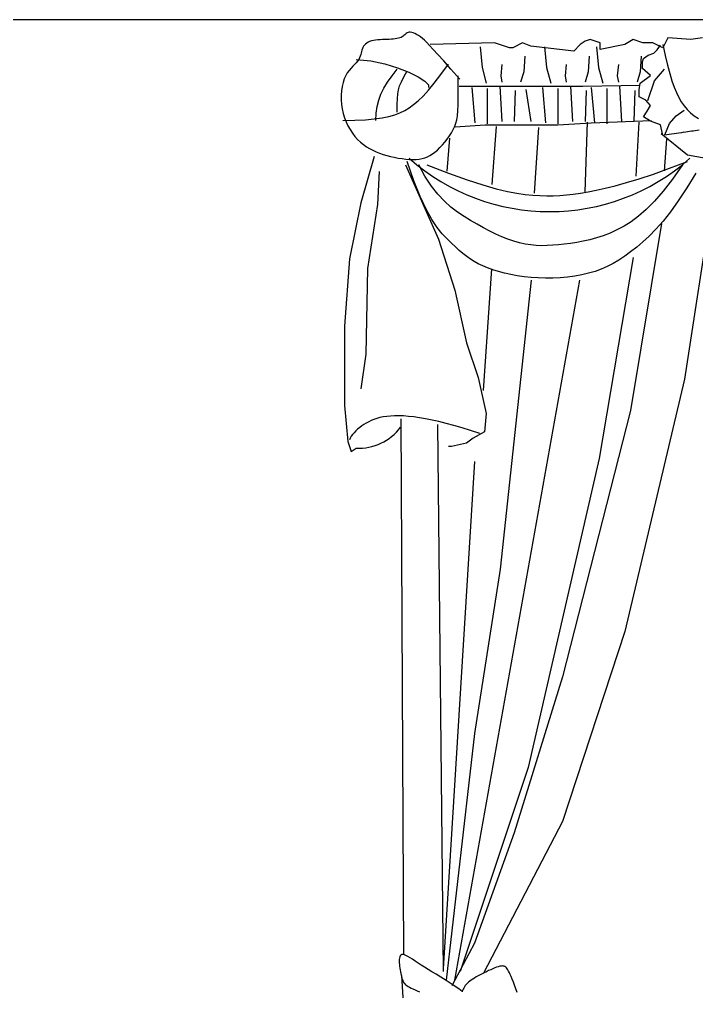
# Model space of a CAD drawing. Header units: inches. Extents: x 3.4 to 45.9, y 7.2 to 32.
# Drawn here: x 35.988 to 36.78, y 26.425 to 27.562 of the extents above; entities that cross this region are included whole.
import ezdxf

# ---------------------------------------------------------------- set-up
doc = ezdxf.new("R2010")
doc.units = ezdxf.units.IN
doc.header["$MEASUREMENT"] = 0
doc.layers.add('02', color=2, linetype='Continuous')
doc.layers.add('4', color=4, linetype='Continuous')

msp = doc.modelspace()

# ---------------------------------------------------------------- linework, layer by layer
at = {"layer": '02'}
for p, q in [((36.4772, 27.5212, 0.2469), (36.4718, 27.5272, 0.2469)), ((36.5265, 27.5302, 0.2469), (36.5289, 27.5058, 0.2469)), ((36.6019, 27.5302, 0.2469), (36.6043, 27.5058, 0.2469)), ((36.6627, 27.5302, 0.2469), (36.6651, 27.5058, 0.2469)), ((36.7296, 27.5229, 0.2469), (36.7336, 27.5268, 0.2469)), ((36.7402, 27.5328, 0.2469), (36.743, 27.5199, 0.2469)), ((36.3987, 27.5137, 0.2469), (36.4151, 27.5103, 0.2469)), ((36.484, 27.5137, 0.2469), (36.4772, 27.5212, 0.2469)), ((36.4925, 27.5041, 0.2469), (36.484, 27.5137, 0.2469)), ((36.5788, 27.5192, 0.2469), (36.5776, 27.501, 0.2469)), ((36.6542, 27.5192, 0.2469), (36.653, 27.501, 0.2469)), ((36.715, 27.5192, 0.2469), (36.7138, 27.501, 0.2469)), ((36.7165, 27.5124, 0.2469), (36.7178, 27.5164, 0.2469)), ((36.7165, 27.5046, 0.2469), (36.7165, 27.5124, 0.2469)), ((36.7178, 27.5164, 0.2469), (36.7231, 27.5203, 0.2469)), ((36.7231, 27.5203, 0.2469), (36.7296, 27.5229, 0.2469)), ((36.743, 27.5199, 0.2469), (36.7457, 27.5087, 0.2469)), ((36.4151, 27.5103, 0.2469), (36.4302, 27.5057, 0.2469)), ((36.4236, 27.4962, 0.2469), (36.4297, 27.5039, 0.2469)), ((36.4302, 27.5057, 0.2469), (36.4434, 27.5005, 0.2469)), ((36.4375, 27.4949, 0.2469), (36.4413, 27.5019, 0.2469)), ((36.4434, 27.5005, 0.2469), (36.4542, 27.4951, 0.2469)), ((36.4807, 27.4977, 0.2469), (36.4895, 27.5097, 0.2469)), ((36.503, 27.4923, 0.2469), (36.4925, 27.5041, 0.2469)), ((36.5289, 27.5058, 0.2469), (36.5338, 27.4876, 0.2469)), ((36.552, 27.5095, 0.2469), (36.5508, 27.4961, 0.2469)), ((36.5776, 27.501, 0.2469), (36.5739, 27.4888, 0.2469)), ((36.6043, 27.5058, 0.2469), (36.6092, 27.4876, 0.2469)), ((36.6274, 27.5095, 0.2469), (36.6262, 27.4961, 0.2469)), ((36.653, 27.501, 0.2469), (36.6493, 27.4888, 0.2469)), ((36.6651, 27.5058, 0.2469), (36.67, 27.4876, 0.2469)), ((36.6883, 27.5095, 0.2469), (36.687, 27.4961, 0.2469)), ((36.7138, 27.501, 0.2469), (36.7101, 27.4888, 0.2469)), ((36.7257, 27.4967, 0.2469), (36.7165, 27.5046, 0.2469)), ((36.7306, 27.4904, 0.2469), (36.7421, 27.5039, 0.2469)), ((36.7457, 27.5087, 0.2469), (36.7483, 27.4989, 0.2469)), ((36.4185, 27.4888, 0.2469), (36.4236, 27.4962, 0.2469)), ((36.4325, 27.4845, 0.2469), (36.4346, 27.4893, 0.2469)), ((36.4346, 27.4893, 0.2469), (36.4375, 27.4949, 0.2469)), ((36.4542, 27.4951, 0.2469), (36.462, 27.49, 0.2469)), ((36.462, 27.49, 0.2469), (36.4663, 27.4857, 0.2469)), ((36.473, 27.4877, 0.2469), (36.4807, 27.4977, 0.2469)), ((36.501, 27.4824, 0.2469), (36.5011, 27.4962, 0.2469)), ((36.5508, 27.4961, 0.2469), (36.552, 27.4888, 0.2469)), ((36.6262, 27.4961, 0.2469), (36.6274, 27.4888, 0.2469)), ((36.687, 27.4961, 0.2469), (36.6883, 27.4888, 0.2469)), ((36.7139, 27.4875, 0.2469), (36.7257, 27.4967, 0.2469)), ((36.7228, 27.4673, 0.2469), (36.7306, 27.4904, 0.2469)), ((36.7483, 27.4989, 0.2469), (36.7509, 27.4904, 0.2469)), ((36.7509, 27.4904, 0.2469), (36.7535, 27.4831, 0.2469)), ((36.4107, 27.4747, 0.2469), (36.4141, 27.4817, 0.2469)), ((36.4141, 27.4817, 0.2469), (36.4185, 27.4888, 0.2469)), ((36.4303, 27.4753, 0.2469), (36.4311, 27.48, 0.2469)), ((36.4311, 27.48, 0.2469), (36.4325, 27.4845, 0.2469)), ((36.46, 27.4726, 0.2469), (36.4661, 27.4794, 0.2469)), ((36.4661, 27.4794, 0.2469), (36.473, 27.4877, 0.2469)), ((36.4663, 27.4857, 0.2469), (36.4663, 27.4827, 0.2469)), ((36.501, 27.4713, 0.2469), (36.501, 27.4824, 0.2469)), ((36.5022, 27.484, 0.2469), (36.6469, 27.484, 0.2469)), ((36.5168, 27.4827, 0.2469), (36.5204, 27.4414, 0.2469)), ((36.535, 27.4815, 0.2469), (36.535, 27.4402, 0.2469)), ((36.5496, 27.484, 0.2469), (36.552, 27.4426, 0.2469)), ((36.5678, 27.4791, 0.2469), (36.5666, 27.4426, 0.2469)), ((36.58, 27.4803, 0.2469), (36.5861, 27.4426, 0.2469)), ((36.5995, 27.4827, 0.2469), (36.6031, 27.4414, 0.2469)), ((36.6177, 27.4815, 0.2469), (36.6177, 27.4402, 0.2469)), ((36.6323, 27.484, 0.2469), (36.6347, 27.4426, 0.2469)), ((36.6469, 27.484, 0.2469), (36.7138, 27.4852, 0.2469)), ((36.6505, 27.4791, 0.2469), (36.6493, 27.4426, 0.2469)), ((36.6566, 27.4827, 0.2469), (36.6603, 27.4414, 0.2469)), ((36.6749, 27.4815, 0.2469), (36.6749, 27.4402, 0.2469)), ((36.6895, 27.484, 0.2469), (36.6919, 27.4426, 0.2469)), ((36.7077, 27.4791, 0.2469), (36.7065, 27.4426, 0.2469)), ((36.7126, 27.4797, 0.2469), (36.7139, 27.4875, 0.2469)), ((36.7126, 27.4718, 0.2469), (36.7126, 27.4797, 0.2469)), ((36.7535, 27.4831, 0.2469), (36.7561, 27.4766, 0.2469)), ((36.4061, 27.4602, 0.2469), (36.408, 27.4676, 0.2469)), ((36.408, 27.4676, 0.2469), (36.4107, 27.4747, 0.2469)), ((36.4297, 27.4627, 0.2469), (36.4299, 27.4697, 0.2469)), ((36.4299, 27.4697, 0.2469), (36.4303, 27.4753, 0.2469)), ((36.4489, 27.4625, 0.2469), (36.4543, 27.467, 0.2469)), ((36.4543, 27.467, 0.2469), (36.46, 27.4726, 0.2469)), ((36.5008, 27.4623, 0.2469), (36.501, 27.4713, 0.2469)), ((36.7205, 27.4679, 0.2469), (36.7126, 27.4718, 0.2469)), ((36.7257, 27.4613, 0.2469), (36.7205, 27.4679, 0.2469)), ((36.7561, 27.4766, 0.2469), (36.7589, 27.4709, 0.2469)), ((36.7589, 27.4709, 0.2469), (36.7619, 27.4658, 0.2469)), ((36.405, 27.4525, 0.2469), (36.4061, 27.4602, 0.2469)), ((36.4297, 27.4538, 0.2469), (36.4297, 27.4627, 0.2469)), ((36.4328, 27.453, 0.2469), (36.4384, 27.4557, 0.2469)), ((36.4384, 27.4557, 0.2469), (36.4437, 27.4588, 0.2469)), ((36.4437, 27.4588, 0.2469), (36.4489, 27.4625, 0.2469)), ((36.5, 27.4495, 0.2469), (36.5005, 27.4552, 0.2469)), ((36.5005, 27.4552, 0.2469), (36.5008, 27.4623, 0.2469)), ((36.7218, 27.4548, 0.2469), (36.7257, 27.4613, 0.2469)), ((36.7559, 27.4495, 0.2469), (36.7651, 27.4561, 0.2469)), ((36.7619, 27.4658, 0.2469), (36.7651, 27.4611, 0.2469)), ((36.7651, 27.4611, 0.2469), (36.7686, 27.4568, 0.2469)), ((36.7686, 27.4568, 0.2469), (36.7726, 27.4529, 0.2469)), ((36.3924, 27.4448, 0.2469), (36.4029, 27.4457, 0.2469)), ((36.4029, 27.4457, 0.2469), (36.412, 27.447, 0.2469)), ((36.4046, 27.4441, 0.2469), (36.405, 27.4525, 0.2469)), ((36.412, 27.447, 0.2469), (36.4198, 27.4486, 0.2469)), ((36.4198, 27.4486, 0.2469), (36.4267, 27.4506, 0.2469)), ((36.4267, 27.4506, 0.2469), (36.4328, 27.453, 0.2469)), ((36.4983, 27.4409, 0.2469), (36.4993, 27.4449, 0.2469)), ((36.4993, 27.4449, 0.2469), (36.5, 27.4495, 0.2469)), ((36.6566, 27.4414, 0.2469), (36.7272, 27.4438, 0.2469)), ((36.7178, 27.4482, 0.2469), (36.7218, 27.4548, 0.2469)), ((36.7257, 27.443, 0.2469), (36.7178, 27.4482, 0.2469)), ((36.748, 27.4403, 0.2469), (36.7559, 27.4495, 0.2469)), ((36.7726, 27.4529, 0.2469), (36.777, 27.4494, 0.2469)), ((36.777, 27.4494, 0.2469), (36.7821, 27.4461, 0.2469)), ((36.493, 27.4297, 0.2469), (36.4951, 27.4335, 0.2469)), ((36.4951, 27.4335, 0.2469), (36.4969, 27.4372, 0.2469)), ((36.4969, 27.4372, 0.2469), (36.4983, 27.4409, 0.2469)), ((36.4973, 27.4366, 0.2469), (36.5326, 27.439, 0.2469)), ((36.5326, 27.439, 0.2469), (36.6177, 27.439, 0.2469)), ((36.5408, 27.3689, 0.2469), (36.5457, 27.4369, 0.2469)), ((36.5903, 27.359, 0.2469), (36.5952, 27.4357, 0.2469)), ((36.6177, 27.439, 0.2469), (36.6566, 27.4414, 0.2469)), ((36.6496, 27.3603, 0.2469), (36.6521, 27.4419, 0.2469)), ((36.709, 27.3788, 0.2469), (36.7127, 27.4419, 0.2469)), ((36.7375, 27.439, 0.2469), (36.7257, 27.443, 0.2469)), ((36.7401, 27.4285, 0.2469), (36.7375, 27.439, 0.2469)), ((36.7428, 27.4272, 0.2469), (36.748, 27.4403, 0.2469)), ((36.4853, 27.4187, 0.2469), (36.4881, 27.4223, 0.2469)), ((36.488, 27.3845, 0.2469), (36.4912, 27.4231, 0.2469)), ((36.4881, 27.4223, 0.2469), (36.4907, 27.426, 0.2469)), ((36.4907, 27.426, 0.2469), (36.493, 27.4297, 0.2469)), ((36.7383, 27.4287, 0.2469), (36.7691, 27.4036, 0.2469)), ((36.7424, 27.385, 0.2469), (36.7449, 27.4221, 0.2469)), ((36.4766, 27.4094, 0.2469), (36.4795, 27.4122, 0.2469)), ((36.4795, 27.4122, 0.2469), (36.4825, 27.4154, 0.2469)), ((36.4825, 27.4154, 0.2469), (36.4853, 27.4187, 0.2469)), ((36.4011, 27.4091, 0.2469), (36.405, 27.4073, 0.2469)), ((36.405, 27.4073, 0.2469), (36.409, 27.4057, 0.2469)), ((36.409, 27.4057, 0.2469), (36.4132, 27.4043, 0.2469)), ((36.4132, 27.4043, 0.2469), (36.4175, 27.403, 0.2469)), ((36.4175, 27.403, 0.2469), (36.4219, 27.4019, 0.2469)), ((36.4219, 27.4019, 0.2469), (36.4263, 27.4009, 0.2469)), ((36.4263, 27.4009, 0.2469), (36.4308, 27.4, 0.2469)), ((36.4308, 27.4, 0.2469), (36.4353, 27.3993, 0.2469)), ((36.4353, 27.3993, 0.2469), (36.4397, 27.3988, 0.2469)), ((36.4397, 27.3988, 0.2469), (36.4439, 27.3985, 0.2469)), ((36.4439, 27.3985, 0.2469), (36.448, 27.3984, 0.2469)), ((36.448, 27.3984, 0.2469), (36.4519, 27.3985, 0.2469)), ((36.4519, 27.3985, 0.2469), (36.4555, 27.3989, 0.2469)), ((36.4555, 27.3989, 0.2469), (36.4589, 27.3995, 0.2469)), ((36.4589, 27.3995, 0.2469), (36.4621, 27.4004, 0.2469)), ((36.4621, 27.4004, 0.2469), (36.4651, 27.4016, 0.2469)), ((36.4651, 27.4016, 0.2469), (36.468, 27.403, 0.2469)), ((36.468, 27.403, 0.2469), (36.4709, 27.4048, 0.2469)), ((36.4709, 27.4048, 0.2469), (36.4738, 27.407, 0.2469)), ((36.4738, 27.407, 0.2469), (36.4766, 27.4094, 0.2469)), ((36.7691, 27.4036, 0.2469), (36.8019, 27.3979, 0.2469)), ((36.4393, 27.3921, 0.2469), (36.4779, 27.3053, 0.2469)), ((36.449, 27.3735, 0.2469), (36.4413, 27.3959, 0.2469)), ((36.4621, 27.3787, 0.2469), (36.4548, 27.3921, 0.2469)), ((36.4644, 27.3921, 0.2469), (36.4898, 27.3823, 0.2469)), ((36.7292, 27.3813, 0.2469), (36.748, 27.388, 0.2469)), ((36.748, 27.388, 0.2469), (36.7691, 27.3959, 0.2469)), ((36.7633, 27.3921, 0.2469), (36.7515, 27.3754, 0.2469)), ((36.4085, 27.3844, 0.2469), (36.4066, 27.3458, 0.2469)), ((36.4696, 27.3673, 0.2469), (36.4621, 27.3787, 0.2469)), ((36.4898, 27.3823, 0.2469), (36.5115, 27.3746, 0.2469)), ((36.6978, 27.3713, 0.2469), (36.7126, 27.3758, 0.2469)), ((36.7126, 27.3758, 0.2469), (36.7292, 27.3813, 0.2469)), ((36.7515, 27.3754, 0.2469), (36.7406, 27.3613, 0.2469)), ((36.7788, 27.3824, 0.2469), (36.7683, 27.365, 0.2469)), ((36.4565, 27.3551, 0.2469), (36.449, 27.3735, 0.2469)), ((36.4771, 27.3577, 0.2469), (36.4696, 27.3673, 0.2469)), ((36.5115, 27.3746, 0.2469), (36.5298, 27.3686, 0.2469)), ((36.5298, 27.3686, 0.2469), (36.5454, 27.3641, 0.2469)), ((36.5454, 27.3641, 0.2469), (36.5585, 27.361, 0.2469)), ((36.6625, 27.3625, 0.2469), (36.673, 27.3648, 0.2469)), ((36.673, 27.3648, 0.2469), (36.6847, 27.3677, 0.2469)), ((36.6847, 27.3677, 0.2469), (36.6978, 27.3713, 0.2469)), ((36.7683, 27.365, 0.2469), (36.7584, 27.3499, 0.2469)), ((36.4635, 27.3402, 0.2469), (36.4565, 27.3551, 0.2469)), ((36.4848, 27.3496, 0.2469), (36.4771, 27.3577, 0.2469)), ((36.5585, 27.361, 0.2469), (36.5697, 27.3588, 0.2469)), ((36.5697, 27.3588, 0.2469), (36.5795, 27.3574, 0.2469)), ((36.5795, 27.3574, 0.2469), (36.5883, 27.3566, 0.2469)), ((36.5883, 27.3566, 0.2469), (36.5966, 27.3561, 0.2469)), ((36.5966, 27.3561, 0.2469), (36.6045, 27.3558, 0.2469)), ((36.6045, 27.3558, 0.2469), (36.6122, 27.3559, 0.2469)), ((36.6122, 27.3559, 0.2469), (36.6199, 27.3562, 0.2469)), ((36.6199, 27.3562, 0.2469), (36.6277, 27.3569, 0.2469)), ((36.6277, 27.3569, 0.2469), (36.6356, 27.3578, 0.2469)), ((36.6356, 27.3578, 0.2469), (36.644, 27.3591, 0.2469)), ((36.644, 27.3591, 0.2469), (36.6529, 27.3606, 0.2469)), ((36.6529, 27.3606, 0.2469), (36.6625, 27.3625, 0.2469)), ((36.7406, 27.3613, 0.2469), (36.7304, 27.3496, 0.2469)), ((36.4066, 27.3458, 0.2469), (36.395, 27.2706, 0.2469)), ((36.4925, 27.3427, 0.2469), (36.4848, 27.3496, 0.2469)), ((36.5002, 27.3368, 0.2469), (36.4925, 27.3427, 0.2469)), ((36.7304, 27.3496, 0.2469), (36.7208, 27.3399, 0.2469)), ((36.7584, 27.3499, 0.2469), (36.7492, 27.337, 0.2469)), ((36.4702, 27.3283, 0.2469), (36.4635, 27.3402, 0.2469)), ((36.5079, 27.3317, 0.2469), (36.5002, 27.3368, 0.2469)), ((36.5155, 27.327, 0.2469), (36.5079, 27.3317, 0.2469)), ((36.7118, 27.332, 0.2469), (36.7032, 27.3255, 0.2469)), ((36.7208, 27.3399, 0.2469), (36.7118, 27.332, 0.2469)), ((36.7492, 27.337, 0.2469), (36.7405, 27.3261, 0.2469)), ((36.4764, 27.3189, 0.2469), (36.4702, 27.3283, 0.2469)), ((36.4824, 27.3115, 0.2469), (36.4764, 27.3189, 0.2469)), ((36.5231, 27.3226, 0.2469), (36.5155, 27.327, 0.2469)), ((36.5305, 27.3185, 0.2469), (36.5231, 27.3226, 0.2469)), ((36.5379, 27.3146, 0.2469), (36.5305, 27.3185, 0.2469)), ((36.6949, 27.3203, 0.2469), (36.6867, 27.3159, 0.2469)), ((36.7032, 27.3255, 0.2469), (36.6949, 27.3203, 0.2469)), ((36.7389, 27.3236, 0.2469), (36.7025, 27.1047, 0.2469)), ((36.7405, 27.3261, 0.2469), (36.7322, 27.3167, 0.2469)), ((36.4879, 27.3055, 0.2469), (36.4824, 27.3115, 0.2469)), ((36.5451, 27.3111, 0.2469), (36.5379, 27.3146, 0.2469)), ((36.5522, 27.3079, 0.2469), (36.5451, 27.3111, 0.2469)), ((36.5592, 27.3051, 0.2469), (36.5522, 27.3079, 0.2469)), ((36.6705, 27.3092, 0.2469), (36.6626, 27.3066, 0.2469)), ((36.6786, 27.3123, 0.2469), (36.6705, 27.3092, 0.2469)), ((36.6867, 27.3159, 0.2469), (36.6786, 27.3123, 0.2469)), ((36.7244, 27.3087, 0.2469), (36.7169, 27.3018, 0.2469)), ((36.7322, 27.3167, 0.2469), (36.7244, 27.3087, 0.2469)), ((36.4779, 27.3053, 0.2469), (36.4972, 27.2456, 0.2469)), ((36.493, 27.3005, 0.2469), (36.4879, 27.3055, 0.2469)), ((36.4978, 27.296, 0.2469), (36.493, 27.3005, 0.2469)), ((36.5023, 27.292, 0.2469), (36.4978, 27.296, 0.2469)), ((36.566, 27.3028, 0.2469), (36.5592, 27.3051, 0.2469)), ((36.5727, 27.3008, 0.2469), (36.566, 27.3028, 0.2469)), ((36.5793, 27.2994, 0.2469), (36.5727, 27.3008, 0.2469)), ((36.5858, 27.2984, 0.2469), (36.5793, 27.2994, 0.2469)), ((36.5922, 27.2978, 0.2469), (36.5858, 27.2984, 0.2469)), ((36.5986, 27.2975, 0.2469), (36.5922, 27.2978, 0.2469)), ((36.605, 27.2976, 0.2469), (36.5986, 27.2975, 0.2469)), ((36.6116, 27.2979, 0.2469), (36.605, 27.2976, 0.2469)), ((36.6182, 27.2985, 0.2469), (36.6116, 27.2979, 0.2469)), ((36.6251, 27.2992, 0.2469), (36.6182, 27.2985, 0.2469)), ((36.6322, 27.3002, 0.2469), (36.6251, 27.2992, 0.2469)), ((36.6396, 27.3013, 0.2469), (36.6322, 27.3002, 0.2469)), ((36.6471, 27.3027, 0.2469), (36.6396, 27.3013, 0.2469)), ((36.6548, 27.3045, 0.2469), (36.6471, 27.3027, 0.2469)), ((36.6626, 27.3066, 0.2469), (36.6548, 27.3045, 0.2469)), ((36.7169, 27.3018, 0.2469), (36.7097, 27.2957, 0.2469)), ((36.5066, 27.2883, 0.2469), (36.5023, 27.292, 0.2469)), ((36.5109, 27.2849, 0.2469), (36.5066, 27.2883, 0.2469)), ((36.5152, 27.2818, 0.2469), (36.5109, 27.2849, 0.2469)), ((36.6958, 27.2852, 0.2469), (36.689, 27.2807, 0.2469)), ((36.7026, 27.2902, 0.2469), (36.6958, 27.2852, 0.2469)), ((36.7097, 27.2957, 0.2469), (36.7026, 27.2902, 0.2469)), ((36.5197, 27.279, 0.2469), (36.5152, 27.2818, 0.2469)), ((36.5245, 27.2763, 0.2469), (36.5197, 27.279, 0.2469)), ((36.5297, 27.2739, 0.2469), (36.5245, 27.2763, 0.2469)), ((36.5353, 27.2715, 0.2469), (36.5297, 27.2739, 0.2469)), ((36.7058, 27.2838, 0.2469), (36.666, 27.0484, 0.2469)), ((36.6752, 27.2732, 0.2469), (36.6682, 27.2701, 0.2469)), ((36.6821, 27.2767, 0.2469), (36.6752, 27.2732, 0.2469)), ((36.689, 27.2807, 0.2469), (36.6821, 27.2767, 0.2469)), ((36.395, 27.2706, 0.2469), (36.3931, 27.1704, 0.2469)), ((36.5399, 27.2705, 0.2469), (36.53, 27.128, 0.2469)), ((36.5415, 27.2693, 0.2469), (36.5353, 27.2715, 0.2469)), ((36.5481, 27.2673, 0.2469), (36.5415, 27.2693, 0.2469)), ((36.5551, 27.2654, 0.2469), (36.5481, 27.2673, 0.2469)), ((36.5624, 27.2638, 0.2469), (36.5551, 27.2654, 0.2469)), ((36.5701, 27.2624, 0.2469), (36.5624, 27.2638, 0.2469)), ((36.578, 27.2612, 0.2469), (36.5701, 27.2624, 0.2469)), ((36.6374, 27.2619, 0.2469), (36.629, 27.2607, 0.2469)), ((36.6455, 27.2633, 0.2469), (36.6374, 27.2619, 0.2469)), ((36.6534, 27.2652, 0.2469), (36.6455, 27.2633, 0.2469)), ((36.661, 27.2674, 0.2469), (36.6534, 27.2652, 0.2469)), ((36.6682, 27.2701, 0.2469), (36.661, 27.2674, 0.2469)), ((36.6427, 27.2573, 0.2469), (36.4968, 26.4383, 0.2469)), ((36.5864, 27.2573, 0.2469), (36.5499, 26.9191, 0.2469)), ((36.5862, 27.2604, 0.2469), (36.578, 27.2612, 0.2469)), ((36.5946, 27.2598, 0.2469), (36.5862, 27.2604, 0.2469)), ((36.6032, 27.2595, 0.2469), (36.5946, 27.2598, 0.2469)), ((36.6118, 27.2596, 0.2469), (36.6032, 27.2595, 0.2469)), ((36.6204, 27.26, 0.2469), (36.6118, 27.2596, 0.2469)), ((36.629, 27.2607, 0.2469), (36.6204, 27.26, 0.2469)), ((36.4972, 27.2456, 0.2469), (36.5107, 27.1839, 0.2469)), ((36.5107, 27.1839, 0.2469), (36.5242, 27.1434, 0.2469)), ((36.3931, 27.1704, 0.2469), (36.3873, 27.1299, 0.2469)), ((36.5242, 27.1434, 0.2469), (36.5338, 27.101, 0.2469)), ((36.7025, 27.1047, 0.2469), (36.6228, 26.7931, 0.2469)), ((36.4628, 27.095, 0.2469), (36.4557, 27.0962, 0.2469)), ((36.4704, 27.0935, 0.2469), (36.4628, 27.095, 0.2469)), ((36.4784, 27.0917, 0.2469), (36.4704, 27.0935, 0.2469)), ((36.487, 27.0896, 0.2469), (36.4784, 27.0917, 0.2469)), ((36.5338, 27.101, 0.2469), (36.5319, 27.0798, 0.2469)), ((36.4769, 27.0882, 0.2469), (36.4835, 26.4483, 0.2469)), ((36.496, 27.0872, 0.2469), (36.487, 27.0896, 0.2469)), ((36.5055, 27.0844, 0.2469), (36.496, 27.0872, 0.2469)), ((36.5155, 27.0813, 0.2469), (36.5055, 27.0844, 0.2469)), ((36.5261, 27.0779, 0.2469), (36.5155, 27.0813, 0.2469)), ((36.5319, 27.0798, 0.2469), (36.5184, 27.0721, 0.2469)), ((36.5184, 27.0721, 0.2469), (36.5107, 27.0663, 0.2469)), ((36.4933, 27.0625, 0.2469), (36.4895, 27.0625, 0.2469)), ((36.5107, 27.0663, 0.2469), (36.4933, 27.0625, 0.2469)), ((36.666, 27.0484, 0.2469), (36.583, 26.687, 0.2469)), ((36.52, 27.0451, 0.2469), (36.4835, 26.4516, 0.2469)), ((36.5499, 26.9191, 0.2469), (36.52, 26.7268, 0.2469)), ((36.6228, 26.7931, 0.2469), (36.5665, 26.6107, 0.2469)), ((36.52, 26.7268, 0.2469), (36.4868, 26.4383, 0.2469)), ((36.583, 26.687, 0.2469), (36.5034, 26.4483, 0.2469)), ((36.5665, 26.6107, 0.2469), (36.52, 26.4814, 0.2469)), ((36.52, 26.4814, 0.2469), (36.4935, 26.4317, 0.2469))]:
    msp.add_line(p, q, dxfattribs=at)
for centre, radius, start, end in [((37.1287, 24.8817, 0.2469), 2.5742, 97.7265, 98.126), ((37.3601, 23.2609, 0.2469), 4.2115, 98.126, 98.4384), ((36.6079, 27.5841, 0.2469), 0.2468, 228.3036, 311.6964)]:
    msp.add_arc(centre, radius, start, end, dxfattribs=at)
at = {"layer": '4'}
for p, q in [((25.2032, 27.5622), (45.5294, 27.5622)), ((36.4412, 27.5465, 0.2469), (36.4403, 27.5459, 0.2469)), ((36.4423, 27.547, 0.2469), (36.4412, 27.5465, 0.2469)), ((36.4435, 27.5472, 0.2469), (36.4423, 27.547, 0.2469)), ((36.4449, 27.5472, 0.2469), (36.4435, 27.5472, 0.2469)), ((36.4466, 27.5469, 0.2469), (36.4449, 27.5472, 0.2469)), ((36.4484, 27.5464, 0.2469), (36.4466, 27.5469, 0.2469)), ((36.4503, 27.5456, 0.2469), (36.4484, 27.5464, 0.2469)), ((36.3956, 27.5355, 0.2469), (36.394, 27.5345, 0.2469)), ((36.3974, 27.5363, 0.2469), (36.3956, 27.5355, 0.2469)), ((36.3995, 27.537, 0.2469), (36.3974, 27.5363, 0.2469)), ((36.4018, 27.5375, 0.2469), (36.3995, 27.537, 0.2469)), ((36.4042, 27.5379, 0.2469), (36.4018, 27.5375, 0.2469)), ((36.4069, 27.5382, 0.2469), (36.4042, 27.5379, 0.2469)), ((36.4096, 27.5384, 0.2469), (36.4069, 27.5382, 0.2469)), ((36.4123, 27.5386, 0.2469), (36.4096, 27.5384, 0.2469)), ((36.4151, 27.5387, 0.2469), (36.4123, 27.5386, 0.2469)), ((36.4178, 27.5388, 0.2469), (36.4151, 27.5387, 0.2469)), ((36.4204, 27.5389, 0.2469), (36.4178, 27.5388, 0.2469)), ((36.4228, 27.539, 0.2469), (36.4204, 27.5389, 0.2469)), ((36.4251, 27.5392, 0.2469), (36.4228, 27.539, 0.2469)), ((36.4273, 27.5394, 0.2469), (36.4251, 27.5392, 0.2469)), ((36.4293, 27.5397, 0.2469), (36.4273, 27.5394, 0.2469)), ((36.4311, 27.5401, 0.2469), (36.4293, 27.5397, 0.2469)), ((36.4327, 27.5406, 0.2469), (36.4311, 27.5401, 0.2469)), ((36.4342, 27.5411, 0.2469), (36.4327, 27.5406, 0.2469)), ((36.4355, 27.5418, 0.2469), (36.4342, 27.5411, 0.2469)), ((36.4366, 27.5426, 0.2469), (36.4355, 27.5418, 0.2469)), ((36.4376, 27.5434, 0.2469), (36.4366, 27.5426, 0.2469)), ((36.4385, 27.5443, 0.2469), (36.4376, 27.5434, 0.2469)), ((36.4394, 27.5451, 0.2469), (36.4385, 27.5443, 0.2469)), ((36.4403, 27.5459, 0.2469), (36.4394, 27.5451, 0.2469)), ((36.4524, 27.5445, 0.2469), (36.4503, 27.5456, 0.2469)), ((36.4545, 27.5432, 0.2469), (36.4524, 27.5445, 0.2469)), ((36.4568, 27.5417, 0.2469), (36.4545, 27.5432, 0.2469)), ((36.4591, 27.5399, 0.2469), (36.4568, 27.5417, 0.2469)), ((36.4615, 27.5378, 0.2469), (36.4591, 27.5399, 0.2469)), ((36.4643, 27.5351, 0.2469), (36.4615, 27.5378, 0.2469)), ((36.4676, 27.5317, 0.2469), (36.4643, 27.5351, 0.2469)), ((36.5435, 27.5347, 0.2469), (36.4683, 27.5328, 0.2469)), ((36.5608, 27.5289, 0.2469), (36.5435, 27.5347, 0.2469)), ((36.5763, 27.5347, 0.2469), (36.5647, 27.5289, 0.2469)), ((36.5859, 27.5309, 0.2469), (36.5763, 27.5347, 0.2469)), ((36.6496, 27.5366, 0.2469), (36.6438, 27.5328, 0.2469)), ((36.6553, 27.5386, 0.2469), (36.6496, 27.5366, 0.2469)), ((36.6669, 27.5347, 0.2469), (36.6553, 27.5386, 0.2469)), ((36.6669, 27.527, 0.2469), (36.6669, 27.5347, 0.2469)), ((36.7055, 27.5386, 0.2469), (36.6958, 27.5328, 0.2469)), ((36.7171, 27.5347, 0.2469), (36.7055, 27.5386, 0.2469)), ((36.7286, 27.5347, 0.2469), (36.7171, 27.5347, 0.2469)), ((36.7402, 27.5289, 0.2469), (36.7286, 27.5347, 0.2469)), ((36.746, 27.5405, 0.2469), (36.7402, 27.5289, 0.2469)), ((36.773, 27.5386, 0.2469), (36.746, 27.5405, 0.2469)), ((36.7865, 27.5405, 0.2469), (36.773, 27.5386, 0.2469)), ((36.3879, 27.5247, 0.2469), (36.3875, 27.5229, 0.2469)), ((36.3883, 27.5264, 0.2469), (36.3879, 27.5247, 0.2469)), ((36.3889, 27.528, 0.2469), (36.3883, 27.5264, 0.2469)), ((36.3896, 27.5295, 0.2469), (36.3889, 27.528, 0.2469)), ((36.3904, 27.5309, 0.2469), (36.3896, 27.5295, 0.2469)), ((36.3914, 27.5322, 0.2469), (36.3904, 27.5309, 0.2469)), ((36.3926, 27.5334, 0.2469), (36.3914, 27.5322, 0.2469)), ((36.394, 27.5345, 0.2469), (36.3926, 27.5334, 0.2469)), ((36.4718, 27.5272, 0.2469), (36.4676, 27.5317, 0.2469)), ((36.5647, 27.5289, 0.2469), (36.5608, 27.5289, 0.2469)), ((36.6361, 27.5251, 0.2469), (36.5859, 27.5309, 0.2469)), ((36.6438, 27.5328, 0.2469), (36.6361, 27.5251, 0.2469)), ((36.6958, 27.5328, 0.2469), (36.6669, 27.527, 0.2469)), ((36.7336, 27.5268, 0.2469), (36.7375, 27.5321, 0.2469)), ((36.3815, 27.5154, 0.2469), (36.3987, 27.5137, 0.2469)), ((36.3834, 27.5135, 0.2469), (36.3818, 27.5116, 0.2469)), ((36.3847, 27.5154, 0.2469), (36.3834, 27.5135, 0.2469)), ((36.3857, 27.5174, 0.2469), (36.3847, 27.5154, 0.2469)), ((36.3864, 27.5192, 0.2469), (36.3857, 27.5174, 0.2469)), ((36.387, 27.5211, 0.2469), (36.3864, 27.5192, 0.2469)), ((36.3875, 27.5229, 0.2469), (36.387, 27.5211, 0.2469)), ((36.3735, 27.5025, 0.2469), (36.3713, 27.4996, 0.2469)), ((36.3757, 27.5051, 0.2469), (36.3735, 27.5025, 0.2469)), ((36.3778, 27.5074, 0.2469), (36.3757, 27.5051, 0.2469)), ((36.3799, 27.5096, 0.2469), (36.3778, 27.5074, 0.2469)), ((36.3818, 27.5116, 0.2469), (36.3799, 27.5096, 0.2469)), ((36.3677, 27.4926, 0.2469), (36.3663, 27.4884, 0.2469)), ((36.3694, 27.4964, 0.2469), (36.3677, 27.4926, 0.2469)), ((36.3713, 27.4996, 0.2469), (36.3694, 27.4964, 0.2469)), ((36.3645, 27.4788, 0.2469), (36.3641, 27.4736, 0.2469)), ((36.3652, 27.4838, 0.2469), (36.3645, 27.4788, 0.2469)), ((36.3663, 27.4884, 0.2469), (36.3652, 27.4838, 0.2469)), ((36.3641, 27.4736, 0.2469), (36.3641, 27.4682, 0.2469)), ((36.3641, 27.4682, 0.2469), (36.3645, 27.4628, 0.2469)), ((36.3645, 27.4628, 0.2469), (36.3652, 27.4574, 0.2469)), ((36.3652, 27.4574, 0.2469), (36.3664, 27.4522, 0.2469)), ((36.3661, 27.4441, 0.2469), (36.3802, 27.4443, 0.2469)), ((36.3664, 27.4522, 0.2469), (36.3679, 27.4471, 0.2469)), ((36.3679, 27.4471, 0.2469), (36.3698, 27.4422, 0.2469)), ((36.3802, 27.4443, 0.2469), (36.3924, 27.4448, 0.2469)), ((36.3698, 27.4422, 0.2469), (36.372, 27.4376, 0.2469)), ((36.372, 27.4376, 0.2469), (36.3745, 27.4333, 0.2469)), ((36.3745, 27.4333, 0.2469), (36.3772, 27.4292, 0.2469)), ((36.3772, 27.4292, 0.2469), (36.3802, 27.4254, 0.2469)), ((36.3802, 27.4254, 0.2469), (36.3833, 27.4219, 0.2469)), ((36.3833, 27.4219, 0.2469), (36.3866, 27.4187, 0.2469)), ((36.3866, 27.4187, 0.2469), (36.3901, 27.4159, 0.2469)), ((36.3901, 27.4159, 0.2469), (36.3936, 27.4133, 0.2469)), ((36.3936, 27.4133, 0.2469), (36.3973, 27.4111, 0.2469)), ((36.3973, 27.4111, 0.2469), (36.4011, 27.4091, 0.2469)), ((36.4027, 27.4017, 0.2469), (36.3873, 27.3477, 0.2469)), ((36.7986, 27.3567, 0.2469), (36.7655, 27.1412, 0.2469)), ((36.3873, 27.3477, 0.2469), (36.3738, 27.2822, 0.2469)), ((36.3738, 27.2822, 0.2469), (36.368, 27.2032, 0.2469)), ((36.368, 27.2032, 0.2469), (36.368, 27.1107, 0.2469)), ((36.7655, 27.1412, 0.2469), (36.6958, 26.8461, 0.2469)), ((36.368, 27.1107, 0.2469), (36.3718, 27.0682, 0.2469)), ((36.3963, 27.0915, 0.2469), (36.3935, 27.09, 0.2469)), ((36.3993, 27.0929, 0.2469), (36.3963, 27.0915, 0.2469)), ((36.4025, 27.0942, 0.2469), (36.3993, 27.0929, 0.2469)), ((36.4059, 27.0954, 0.2469), (36.4025, 27.0942, 0.2469)), ((36.4095, 27.0963, 0.2469), (36.4059, 27.0954, 0.2469)), ((36.4133, 27.0972, 0.2469), (36.4095, 27.0963, 0.2469)), ((36.4174, 27.0978, 0.2469), (36.4133, 27.0972, 0.2469)), ((36.4218, 27.0982, 0.2469), (36.4174, 27.0978, 0.2469)), ((36.4266, 27.0985, 0.2469), (36.4218, 27.0982, 0.2469)), ((36.4316, 27.0985, 0.2469), (36.4266, 27.0985, 0.2469)), ((36.4371, 27.0983, 0.2469), (36.4316, 27.0985, 0.2469)), ((36.4338, 27.0948, 0.2469), (36.4371, 26.4681, 0.2469)), ((36.4429, 27.0978, 0.2469), (36.4371, 27.0983, 0.2469)), ((36.4491, 27.0971, 0.2469), (36.4429, 27.0978, 0.2469)), ((36.4557, 27.0962, 0.2469), (36.4491, 27.0971, 0.2469)), ((36.3812, 27.0808, 0.2469), (36.3792, 27.0787, 0.2469)), ((36.3834, 27.0828, 0.2469), (36.3812, 27.0808, 0.2469)), ((36.3858, 27.0847, 0.2469), (36.3834, 27.0828, 0.2469)), ((36.3882, 27.0866, 0.2469), (36.3858, 27.0847, 0.2469)), ((36.3908, 27.0883, 0.2469), (36.3882, 27.0866, 0.2469)), ((36.3935, 27.09, 0.2469), (36.3908, 27.0883, 0.2469)), ((36.3718, 27.0682, 0.2469), (36.3757, 27.0567, 0.2469)), ((36.3747, 27.0723, 0.2469), (36.3738, 27.0702, 0.2469)), ((36.3759, 27.0745, 0.2469), (36.3747, 27.0723, 0.2469)), ((36.3774, 27.0766, 0.2469), (36.3759, 27.0745, 0.2469)), ((36.3792, 27.0787, 0.2469), (36.3774, 27.0766, 0.2469)), ((36.3757, 27.0567, 0.2469), (36.3815, 27.0605, 0.2469)), ((36.6958, 26.8461, 0.2469), (36.6228, 26.624, 0.2469)), ((36.6228, 26.624, 0.2469), (36.5306, 26.4464, 0.2469)), ((36.4327, 26.4655, 0.2469), (36.4323, 26.464, 0.2469)), ((36.4332, 26.4667, 0.2469), (36.4327, 26.4655, 0.2469)), ((36.434, 26.4676, 0.2469), (36.4332, 26.4667, 0.2469)), ((36.435, 26.4681, 0.2469), (36.434, 26.4676, 0.2469)), ((36.4364, 26.4683, 0.2469), (36.435, 26.4681, 0.2469)), ((36.438, 26.468, 0.2469), (36.4364, 26.4683, 0.2469)), ((36.4399, 26.4672, 0.2469), (36.438, 26.468, 0.2469)), ((36.4421, 26.466, 0.2469), (36.4399, 26.4672, 0.2469)), ((36.4447, 26.4645, 0.2469), (36.4421, 26.466, 0.2469)), ((36.4323, 26.464, 0.2469), (36.4321, 26.4624, 0.2469)), ((36.4321, 26.4624, 0.2469), (36.4321, 26.4605, 0.2469)), ((36.4321, 26.4605, 0.2469), (36.4321, 26.4586, 0.2469)), ((36.4321, 26.4586, 0.2469), (36.4323, 26.4565, 0.2469)), ((36.4323, 26.4565, 0.2469), (36.4325, 26.4544, 0.2469)), ((36.4325, 26.4544, 0.2469), (36.4328, 26.4523, 0.2469)), ((36.4476, 26.4626, 0.2469), (36.4447, 26.4645, 0.2469)), ((36.4507, 26.4605, 0.2469), (36.4476, 26.4626, 0.2469)), ((36.4541, 26.4582, 0.2469), (36.4507, 26.4605, 0.2469)), ((36.4577, 26.4558, 0.2469), (36.4541, 26.4582, 0.2469)), ((36.4616, 26.4533, 0.2469), (36.4577, 26.4558, 0.2469)), ((36.5497, 26.4544, 0.2469), (36.5479, 26.4539, 0.2469)), ((36.5512, 26.4547, 0.2469), (36.5497, 26.4544, 0.2469)), ((36.5525, 26.4548, 0.2469), (36.5512, 26.4547, 0.2469)), ((36.5537, 26.4547, 0.2469), (36.5525, 26.4548, 0.2469)), ((36.5548, 26.4545, 0.2469), (36.5537, 26.4547, 0.2469)), ((36.5557, 26.454, 0.2469), (36.5548, 26.4545, 0.2469)), ((36.4328, 26.4523, 0.2469), (36.4331, 26.4502, 0.2469)), ((36.4331, 26.4502, 0.2469), (36.4335, 26.4481, 0.2469)), ((36.4335, 26.4481, 0.2469), (36.4339, 26.4461, 0.2469)), ((36.4339, 26.4461, 0.2469), (36.4343, 26.4441, 0.2469)), ((36.4343, 26.4441, 0.2469), (36.4347, 26.4423, 0.2469)), ((36.4346, 26.4437, 0.2469), (36.4381, 26.3912, 0.2469)), ((36.4658, 26.4508, 0.2469), (36.4616, 26.4533, 0.2469)), ((36.4702, 26.4481, 0.2469), (36.4658, 26.4508, 0.2469)), ((36.4752, 26.4451, 0.2469), (36.4702, 26.4481, 0.2469)), ((36.4807, 26.4418, 0.2469), (36.4752, 26.4451, 0.2469)), ((36.5242, 26.4431, 0.2469), (36.5221, 26.4419, 0.2469)), ((36.5265, 26.4443, 0.2469), (36.5242, 26.4431, 0.2469)), ((36.5289, 26.4456, 0.2469), (36.5265, 26.4443, 0.2469)), ((36.5314, 26.4468, 0.2469), (36.5289, 26.4456, 0.2469)), ((36.5339, 26.4481, 0.2469), (36.5314, 26.4468, 0.2469)), ((36.5365, 26.4493, 0.2469), (36.5339, 26.4481, 0.2469)), ((36.539, 26.4504, 0.2469), (36.5365, 26.4493, 0.2469)), ((36.5414, 26.4515, 0.2469), (36.539, 26.4504, 0.2469)), ((36.5438, 26.4525, 0.2469), (36.5414, 26.4515, 0.2469)), ((36.5459, 26.4533, 0.2469), (36.5438, 26.4525, 0.2469)), ((36.5479, 26.4539, 0.2469), (36.5459, 26.4533, 0.2469)), ((36.5566, 26.4534, 0.2469), (36.5557, 26.454, 0.2469)), ((36.5575, 26.4525, 0.2469), (36.5566, 26.4534, 0.2469)), ((36.5583, 26.4515, 0.2469), (36.5575, 26.4525, 0.2469)), ((36.5592, 26.4502, 0.2469), (36.5583, 26.4515, 0.2469)), ((36.56, 26.4487, 0.2469), (36.5592, 26.4502, 0.2469)), ((36.561, 26.4469, 0.2469), (36.56, 26.4487, 0.2469)), ((36.5619, 26.4448, 0.2469), (36.561, 26.4469, 0.2469)), ((36.563, 26.4423, 0.2469), (36.5619, 26.4448, 0.2469)), ((36.4347, 26.4423, 0.2469), (36.4351, 26.4407, 0.2469)), ((36.4351, 26.4407, 0.2469), (36.4356, 26.4391, 0.2469)), ((36.4356, 26.4391, 0.2469), (36.4361, 26.4377, 0.2469)), ((36.4361, 26.4377, 0.2469), (36.4367, 26.4363, 0.2469)), ((36.4367, 26.4363, 0.2469), (36.4375, 26.4351, 0.2469)), ((36.4375, 26.4351, 0.2469), (36.4384, 26.4339, 0.2469)), ((36.4384, 26.4339, 0.2469), (36.4395, 26.4328, 0.2469)), ((36.4395, 26.4328, 0.2469), (36.4408, 26.4318, 0.2469)), ((36.4408, 26.4318, 0.2469), (36.4423, 26.4308, 0.2469)), ((36.4869, 26.4379, 0.2469), (36.4807, 26.4418, 0.2469)), ((36.4939, 26.4333, 0.2469), (36.4869, 26.4379, 0.2469)), ((36.5019, 26.4279, 0.2469), (36.4939, 26.4333, 0.2469)), ((36.5093, 26.4318, 0.2469), (36.5083, 26.4304, 0.2469)), ((36.5105, 26.4331, 0.2469), (36.5093, 26.4318, 0.2469)), ((36.5117, 26.4345, 0.2469), (36.5105, 26.4331, 0.2469)), ((36.5131, 26.4358, 0.2469), (36.5117, 26.4345, 0.2469)), ((36.5146, 26.437, 0.2469), (36.5131, 26.4358, 0.2469)), ((36.5163, 26.4383, 0.2469), (36.5146, 26.437, 0.2469)), ((36.5181, 26.4395, 0.2469), (36.5163, 26.4383, 0.2469)), ((36.52, 26.4407, 0.2469), (36.5181, 26.4395, 0.2469)), ((36.5221, 26.4419, 0.2469), (36.52, 26.4407, 0.2469)), ((36.5642, 26.4394, 0.2469), (36.563, 26.4423, 0.2469)), ((36.5655, 26.436, 0.2469), (36.5642, 26.4394, 0.2469)), ((36.5669, 26.4322, 0.2469), (36.5655, 26.436, 0.2469)), ((36.5685, 26.4281, 0.2469), (36.5669, 26.4322, 0.2469)), ((36.4423, 26.4308, 0.2469), (36.444, 26.4298, 0.2469)), ((36.444, 26.4298, 0.2469), (36.446, 26.4289, 0.2469)), ((36.446, 26.4289, 0.2469), (36.4481, 26.4279, 0.2469)), ((36.4481, 26.4279, 0.2469), (36.4505, 26.4268, 0.2469)), ((36.4505, 26.4268, 0.2469), (36.453, 26.4257, 0.2469)), ((36.453, 26.4257, 0.2469), (36.4558, 26.4245, 0.2469)), ((36.5057, 26.4251, 0.2469), (36.5019, 26.4279, 0.2469)), ((36.5061, 26.4261, 0.2469), (36.5055, 26.4246, 0.2469)), ((36.5067, 26.4275, 0.2469), (36.5061, 26.4261, 0.2469)), ((36.5075, 26.429, 0.2469), (36.5067, 26.4275, 0.2469)), ((36.5083, 26.4304, 0.2469), (36.5075, 26.429, 0.2469)), ((36.57, 26.4237, 0.2469), (36.5685, 26.4281, 0.2469))]:
    msp.add_line(p, q, dxfattribs=at)
msp.add_arc((36.3844, 27.1218, 0.2469), 0.0613, 267.3178, 323.3034, dxfattribs=at)

doc.saveas('drawing.dxf')
